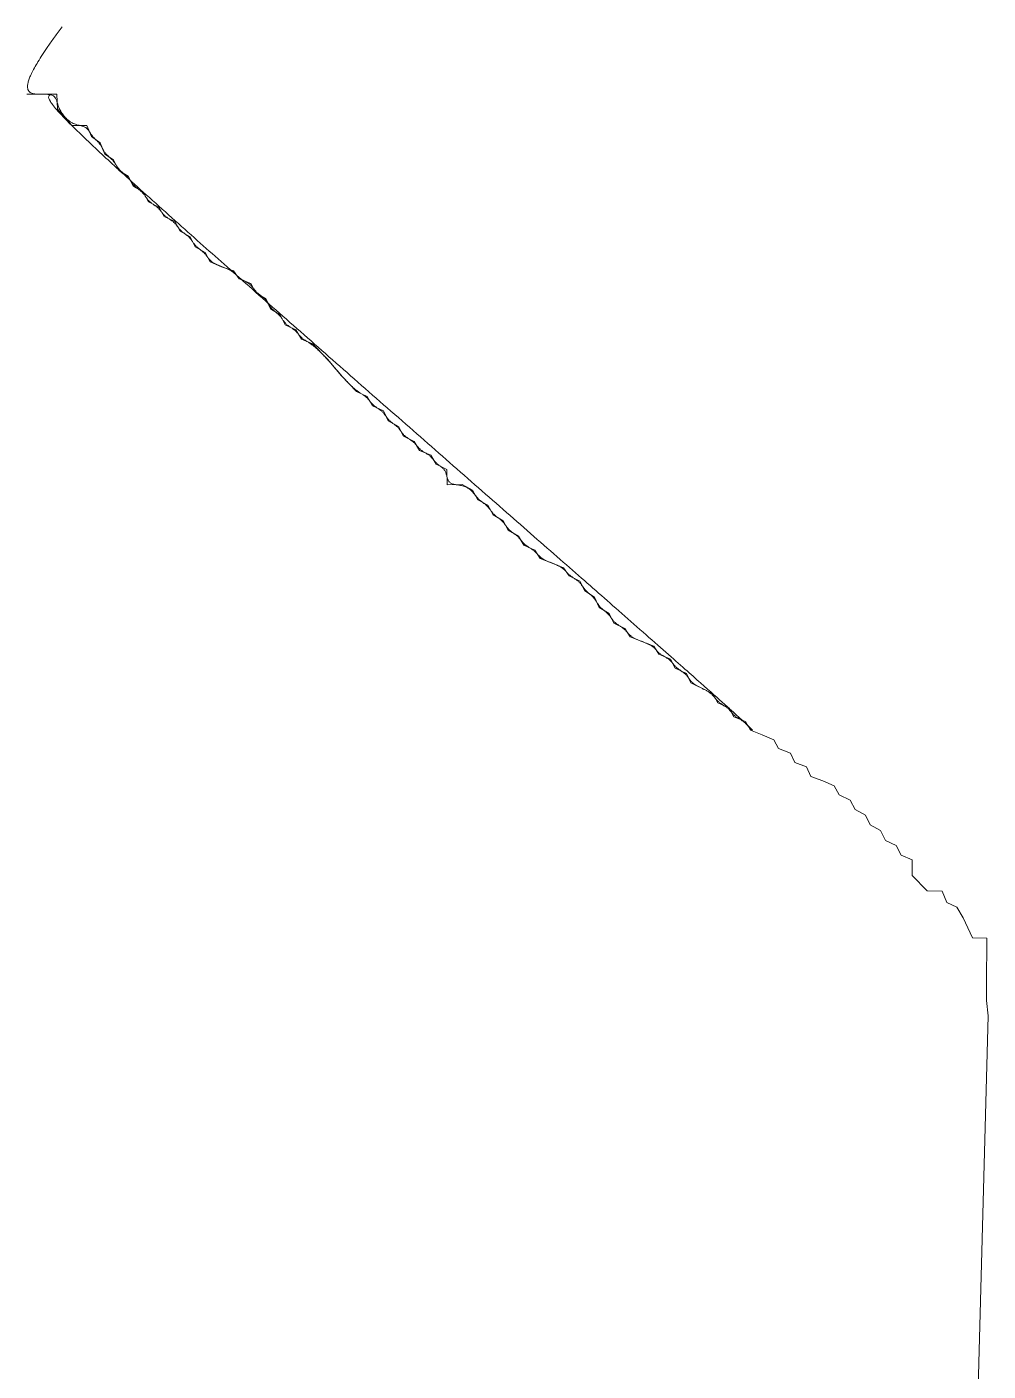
# Model space of a CAD drawing. Extents: x -2 to 147, y -16 to 271.
# Drawn here: x 36.47 to 37.826, y 154.513 to 156.409 of the extents above; entities that cross this region are included whole.
import ezdxf

# ---------------------------------------------------------------- set-up
doc = ezdxf.new("R2010")
doc.units = 0
doc.layers.add('Splines', color=1, linetype='CONTINUOUS', lineweight=15, true_color=0xff0000)
doc.layers.add('SubpixelContours', color=1, linetype='CONTINUOUS', lineweight=15, true_color=0xffffff)

msp = doc.modelspace()

# ---------------------------------------------------------------- linework, layer by layer
at = {"layer": 'Splines'}
msp.add_open_spline([(37.507101074691626, 155.40987770678106), (37.49050750348006, 155.4163522505606), (37.48358637456338, 155.42860274517585), (37.467354363750886, 155.4355500168805), (37.46034015739817, 155.44789733927118), (37.44451109499532, 155.45523130088426), (37.43742436672331, 155.46792269696073), (37.42208095698762, 155.47562178031063), (37.406685940225806, 155.48315964548428), (37.40015701633574, 155.49664612573264), (37.38459660087593, 155.50420562290066), (37.37767529013609, 155.5168323745554), (37.36148462473024, 155.52377959818938), (37.35407804524995, 155.53523493093644), (37.337422430785296, 155.5417525063634), (37.320859923866834, 155.5481087463405), (37.31341173512801, 155.56011238659718), (37.2980064466406, 155.56751048861415), (37.291001988667404, 155.58108334575817), (37.27705364334287, 155.58960907136685), (37.27062755542474, 155.60420275833465), (37.256916847237896, 155.61295404968274), (37.249984709266876, 155.62660209590933), (37.23473440424149, 155.63413981999247), (37.22697630054681, 155.6457459300551), (37.210610092785146, 155.6523062556248), (37.194037195939146, 155.65876999186105), (37.18648585753877, 155.67031142735473), (37.170770479778724, 155.67767751125297), (37.16345635750441, 155.69032605699417), (37.148732953574786, 155.69843312172662), (37.14166646104272, 155.71202751096664), (37.12737717472221, 155.720187973949), (37.120072972139624, 155.73370729876052), (37.1056907675849, 155.74163132215182), (37.098210942251235, 155.7549357754314), (37.083973369703735, 155.76303168718584), (37.06251442629487, 155.76271577484147), (37.06215267002326, 155.78429237280503), (37.04687135686455, 155.79181934592623), (37.03947456313403, 155.80441419003304), (37.02363539356468, 155.81125357751296), (37.016238573631995, 155.82390217144146), (37.00081270439654, 155.83109598893404), (36.994035544694086, 155.84488363437364), (36.97938461320294, 155.85274335469734), (36.97260733983112, 155.8667675086302), (36.95747094009896, 155.87387508182906), (36.949763728093195, 155.88712594686245), (36.934679083707664, 155.89408296792186), (36.91349886606032, 155.9161601357585), (36.89387873160456, 155.93983786389057), (36.87244022648658, 155.9616357145651), (36.85695266841837, 155.96813077827144), (36.849111153008636, 155.98122048044047), (36.83415048640809, 155.98830639375393), (36.82716643275527, 156.0024166990506), (36.81334219712269, 156.01078100243893), (36.806916060215585, 156.0254498806397), (36.79248203272594, 156.03365341547914), (36.78533305747034, 156.04678555162374), (36.768956593685346, 156.05316306497042), (36.760971291970044, 156.06430702991156), (36.74416085381566, 156.07033012364732), (36.72809437904012, 156.07694389304214), (36.72122442302917, 156.0902263041639), (36.70685237357155, 156.09851578190933), (36.700054465659015, 156.112443161968), (36.68572391194945, 156.12042083862852), (36.678254361158714, 156.13383273332911), (36.66328333454675, 156.1409616340077), (36.65552444145942, 156.1541910005508), (36.64102874063486, 156.1616635308431), (36.633610543205776, 156.1757634098094), (36.619931265631095, 156.18361154628064), (36.61241981036283, 156.19818451894346), (36.59920573268815, 156.20593552307537), (36.59181805022117, 156.2210674182831), (36.579389426639295, 156.22910804984855), (36.57282825672645, 156.24513156638002), (36.560812799329476, 156.2538061410817), (36.55423108882422, 156.26955015797913), (36.533030418820196, 156.26953498451462), (36.51258367551826, 156.29248224036434), (36.511839662065526, 156.31358604132276), (36.49066998680615, 156.31360308891038), (36.469500311160175, 156.31362013428443)], degree=3, knots=[0, 0.0111111113801599, 0.0222222227603197, 0.0333333341404796, 0.0444444455206394, 0.0555555569007993, 0.0666666682809591, 0.077777779661119, 0.0888888910412788, 0.1000000024214387, 0.1111111138015985, 0.1222222251817584, 0.1333333365619183, 0.1444444479420781, 0.155555559322238, 0.1666666707023978, 0.1777777820825577, 0.1888888934627175, 0.2000000048428774, 0.2111111162230372, 0.2222222276031971, 0.233333338983357, 0.2444444503635168, 0.2555555617436767, 0.2666666731238365, 0.2777777845039964, 0.2888888958841562, 0.3000000072643161, 0.3111111186444759, 0.3222222300246358, 0.3333333414047956, 0.3444444527849555, 0.3555555641651154, 0.3666666755452752, 0.3777777869254351, 0.3888888983055949, 0.4000000096857548, 0.4111111210659146, 0.4222222324460745, 0.4333333438262343, 0.4444444552063942, 0.4555555665865541, 0.4666666779667139, 0.4777777893468738, 0.4888889007270336, 0.5000000121071935, 0.5111111234873533, 0.5222222348675132, 0.533333346247673, 0.5444444576278329, 0.5555555690079927, 0.5666666803881526, 0.5777777917683125, 0.5888889031484723, 0.6000000145286322, 0.611111125908792, 0.6222222372889519, 0.6333333486691117, 0.6444444600492716, 0.6555555714294314, 0.6666666828095913, 0.6777777941897511, 0.688888905569911, 0.7000000169500709, 0.7111111283302307, 0.7222222397103906, 0.7333333510905504, 0.7444444624707103, 0.7555555738508701, 0.76666668523103, 0.7777777966111898, 0.7888889079913497, 0.8000000193715096, 0.8111111307516694, 0.8222222421318293, 0.8333333535119891, 0.844444464892149, 0.8555555762723088, 0.8666666876524687, 0.8777777990326285, 0.8888889104127884, 0.9000000217929482, 0.9111111331731081, 0.922222244553268, 0.9333333559334278, 0.9444444673135877, 0.9555555786937475, 0.9666666900739074, 0.9777778014540672, 0.9888889128342271, 1], dxfattribs=at)
at = {"layer": 'SubpixelContours'}
for p, q in [((36.49066998680615, 156.31360308891038), (36.469500311160175, 156.31362013428443)), ((36.511839662065526, 156.31358604132276), (36.49066998680615, 156.31360308891038)), ((36.51258367551826, 156.29248224036434), (36.511839662065526, 156.31358604132276)), ((36.533030418820196, 156.26953498451462), (36.51258367551826, 156.29248224036434)), ((36.55423108882422, 156.26955015797913), (36.533030418820196, 156.26953498451462)), ((36.560812799329476, 156.2538061410817), (36.55423108882422, 156.26955015797913)), ((36.57282825672645, 156.24513156638002), (36.560812799329476, 156.2538061410817)), ((36.579389426639295, 156.22910804984855), (36.57282825672645, 156.24513156638002)), ((36.59181805022117, 156.2210674182831), (36.579389426639295, 156.22910804984855)), ((36.59920573268815, 156.20593552307537), (36.59181805022117, 156.2210674182831)), ((36.61241981036283, 156.19818451894346), (36.59920573268815, 156.20593552307537)), ((36.619931265631095, 156.18361154628064), (36.61241981036283, 156.19818451894346)), ((36.633610543205776, 156.1757634098094), (36.619931265631095, 156.18361154628064)), ((36.64102874063486, 156.1616635308431), (36.633610543205776, 156.1757634098094)), ((36.65552444145942, 156.1541910005508), (36.64102874063486, 156.1616635308431)), ((36.66328333454675, 156.1409616340077), (36.65552444145942, 156.1541910005508)), ((36.678254361158714, 156.13383273332911), (36.66328333454675, 156.1409616340077)), ((36.68572391194945, 156.12042083862852), (36.678254361158714, 156.13383273332911)), ((36.700054465659015, 156.112443161968), (36.68572391194945, 156.12042083862852)), ((36.70685237357155, 156.09851578190933), (36.700054465659015, 156.112443161968)), ((36.72122442302917, 156.0902263041639), (36.70685237357155, 156.09851578190933)), ((36.72809437904012, 156.07694389304214), (36.72122442302917, 156.0902263041639)), ((36.74416085381566, 156.07033012364732), (36.72809437904012, 156.07694389304214)), ((36.760971291970044, 156.06430702991156), (36.74416085381566, 156.07033012364732)), ((36.768956593685346, 156.05316306497042), (36.760971291970044, 156.06430702991156)), ((36.78533305747034, 156.04678555162374), (36.768956593685346, 156.05316306497042)), ((36.79248203272594, 156.03365341547914), (36.78533305747034, 156.04678555162374)), ((36.806916060215585, 156.0254498806397), (36.79248203272594, 156.03365341547914)), ((36.81334219712269, 156.01078100243893), (36.806916060215585, 156.0254498806397)), ((36.82716643275527, 156.0024166990506), (36.81334219712269, 156.01078100243893)), ((36.83415048640809, 155.98830639375393), (36.82716643275527, 156.0024166990506)), ((36.849111153008636, 155.98122048044047), (36.83415048640809, 155.98830639375393)), ((36.85695266841837, 155.96813077827144), (36.849111153008636, 155.98122048044047)), ((36.87244022648658, 155.9616357145651), (36.85695266841837, 155.96813077827144)), ((36.89387873160456, 155.93983786389057), (36.87244022648658, 155.9616357145651)), ((36.91349886606032, 155.9161601357585), (36.89387873160456, 155.93983786389057)), ((36.934679083707664, 155.89408296792186), (36.91349886606032, 155.9161601357585)), ((36.949763728093195, 155.88712594686245), (36.934679083707664, 155.89408296792186)), ((36.95747094009896, 155.87387508182906), (36.949763728093195, 155.88712594686245)), ((36.97260733983112, 155.8667675086302), (36.95747094009896, 155.87387508182906)), ((36.97938461320294, 155.85274335469734), (36.97260733983112, 155.8667675086302)), ((36.994035544694086, 155.84488363437364), (36.97938461320294, 155.85274335469734)), ((37.00081270439654, 155.83109598893404), (36.994035544694086, 155.84488363437364)), ((37.016238573631995, 155.82390217144146), (37.00081270439654, 155.83109598893404)), ((37.02363539356468, 155.81125357751296), (37.016238573631995, 155.82390217144146)), ((37.03947456313403, 155.80441419003304), (37.02363539356468, 155.81125357751296)), ((37.04687135686455, 155.79181934592623), (37.03947456313403, 155.80441419003304)), ((37.06215267002326, 155.78429237280503), (37.04687135686455, 155.79181934592623)), ((37.06251442629487, 155.76271577484147), (37.06215267002326, 155.78429237280503)), ((37.083973369703735, 155.76303168718584), (37.06251442629487, 155.76271577484147)), ((37.098210942251235, 155.7549357754314), (37.083973369703735, 155.76303168718584)), ((37.1056907675849, 155.74163132215182), (37.098210942251235, 155.7549357754314)), ((37.120072972139624, 155.73370729876052), (37.1056907675849, 155.74163132215182)), ((37.12737717472221, 155.720187973949), (37.120072972139624, 155.73370729876052)), ((37.14166646104272, 155.71202751096664), (37.12737717472221, 155.720187973949)), ((37.148732953574786, 155.69843312172662), (37.14166646104272, 155.71202751096664)), ((37.16345635750441, 155.69032605699417), (37.148732953574786, 155.69843312172662)), ((37.170770479778724, 155.67767751125297), (37.16345635750441, 155.69032605699417)), ((37.18648585753877, 155.67031142735473), (37.170770479778724, 155.67767751125297)), ((37.194037195939146, 155.65876999186105), (37.18648585753877, 155.67031142735473)), ((37.210610092785146, 155.6523062556248), (37.194037195939146, 155.65876999186105)), ((37.22697630054681, 155.6457459300551), (37.210610092785146, 155.6523062556248)), ((37.23473440424149, 155.63413981999247), (37.22697630054681, 155.6457459300551)), ((37.249984709266876, 155.62660209590933), (37.23473440424149, 155.63413981999247)), ((37.256916847237896, 155.61295404968274), (37.249984709266876, 155.62660209590933)), ((37.27062755542474, 155.60420275833465), (37.256916847237896, 155.61295404968274)), ((37.27705364334287, 155.58960907136685), (37.27062755542474, 155.60420275833465)), ((37.291001988667404, 155.58108334575817), (37.27705364334287, 155.58960907136685)), ((37.2980064466406, 155.56751048861415), (37.291001988667404, 155.58108334575817)), ((37.31341173512801, 155.56011238659718), (37.2980064466406, 155.56751048861415)), ((37.320859923866834, 155.5481087463405), (37.31341173512801, 155.56011238659718)), ((37.337422430785296, 155.5417525063634), (37.320859923866834, 155.5481087463405)), ((37.35407804524995, 155.53523493093644), (37.337422430785296, 155.5417525063634)), ((37.36148462473024, 155.52377959818938), (37.35407804524995, 155.53523493093644)), ((37.37767529013609, 155.5168323745554), (37.36148462473024, 155.52377959818938)), ((37.38459660087593, 155.50420562290066), (37.37767529013609, 155.5168323745554)), ((37.40015701633574, 155.49664612573264), (37.38459660087593, 155.50420562290066)), ((37.406685940225806, 155.48315964548428), (37.40015701633574, 155.49664612573264)), ((37.42208095698762, 155.47562178031063), (37.406685940225806, 155.48315964548428)), ((37.43742436672331, 155.46792269696073), (37.42208095698762, 155.47562178031063)), ((37.44451109499532, 155.45523130088426), (37.43742436672331, 155.46792269696073)), ((37.46034015739817, 155.44789733927118), (37.44451109499532, 155.45523130088426)), ((37.467354363750886, 155.4355500168805), (37.46034015739817, 155.44789733927118)), ((37.48358637456338, 155.42860274517585), (37.467354363750886, 155.4355500168805)), ((37.49050750348006, 155.4163522505606), (37.48358637456338, 155.42860274517585)), ((37.507101074691626, 155.40987770678106), (37.49050750348006, 155.4163522505606)), ((37.52363276876248, 155.4031021958035), (37.507101074691626, 155.40987770678106)), ((37.53029553974209, 155.39072290014434), (37.52363276876248, 155.4031021958035)), ((37.54693047281744, 155.38421606612133), (37.53029553974209, 155.39072290014434)), ((37.55318012693364, 155.37109531457654), (37.54693047281744, 155.38421606612133)), ((37.56991833492073, 155.36478190361825), (37.55318012693364, 155.37109531457654)), ((37.57584777984488, 155.35117763407263), (37.56991833492073, 155.36478190361825)), ((37.59268929864365, 155.3449823922606), (37.57584777984488, 155.35117763407263)), ((37.60871456747073, 155.3380460225441), (37.59268929864365, 155.3449823922606)), ((37.615584317893216, 155.32515052258046), (37.60871456747073, 155.3380460225441)), ((37.63112390762687, 155.31790277773845), (37.615584317893216, 155.32515052258046)), ((37.63817986769524, 155.30469535743686), (37.63112390762687, 155.31790277773845)), ((37.6529858243752, 155.29686767475368), (37.63817986769524, 155.30469535743686)), ((37.65977337164955, 155.28294018166386), (37.6529858243752, 155.29686767475368)), ((37.67421760308021, 155.27498378284224), (37.65977337164955, 155.28294018166386)), ((37.68105688470618, 155.26094873901798), (37.67421760308021, 155.27498378284224)), ((37.696079615190484, 155.25374440685988), (37.68105688470618, 155.26094873901798)), ((37.70342513574389, 155.24025722771214), (37.696079615190484, 155.25374440685988)), ((37.71890240629677, 155.23363305389393), (37.70342513574389, 155.24025722771214)), ((37.71903687415612, 155.21175553562523), (37.71890240629677, 155.23363305389393)), ((37.74021703673602, 155.18972115587127), (37.71903687415612, 155.21175553562523)), ((37.761025089581885, 155.18934947680435), (37.74021703673602, 155.18972115587127)), ((37.76781348399361, 155.1736373727127), (37.761025089581885, 155.18934947680435)), ((37.78163695501884, 155.16684252482983), (37.76781348399361, 155.1736373727127)), ((37.790719692920305, 155.15199934886337), (37.78163695501884, 155.16684252482983)), ((37.80375751804867, 155.1236179795336), (37.790719692920305, 155.15199934886337)), ((37.82430711605826, 155.123321756467), (37.80375751804867, 155.1236179795336)), ((37.823842340831945, 155.057421082546), (37.82430711605826, 155.123321756467)), ((37.823925171983234, 155.0354253238136), (37.823842340831945, 155.057421082546)), ((37.82601323473124, 155.01363219251476), (37.823925171983234, 155.0354253238136)), ((37.809736527395565, 154.3968294979138), (37.82601323473124, 155.01363219251476))]:
    msp.add_line(p, q, dxfattribs=at)

doc.saveas('drawing.dxf')
